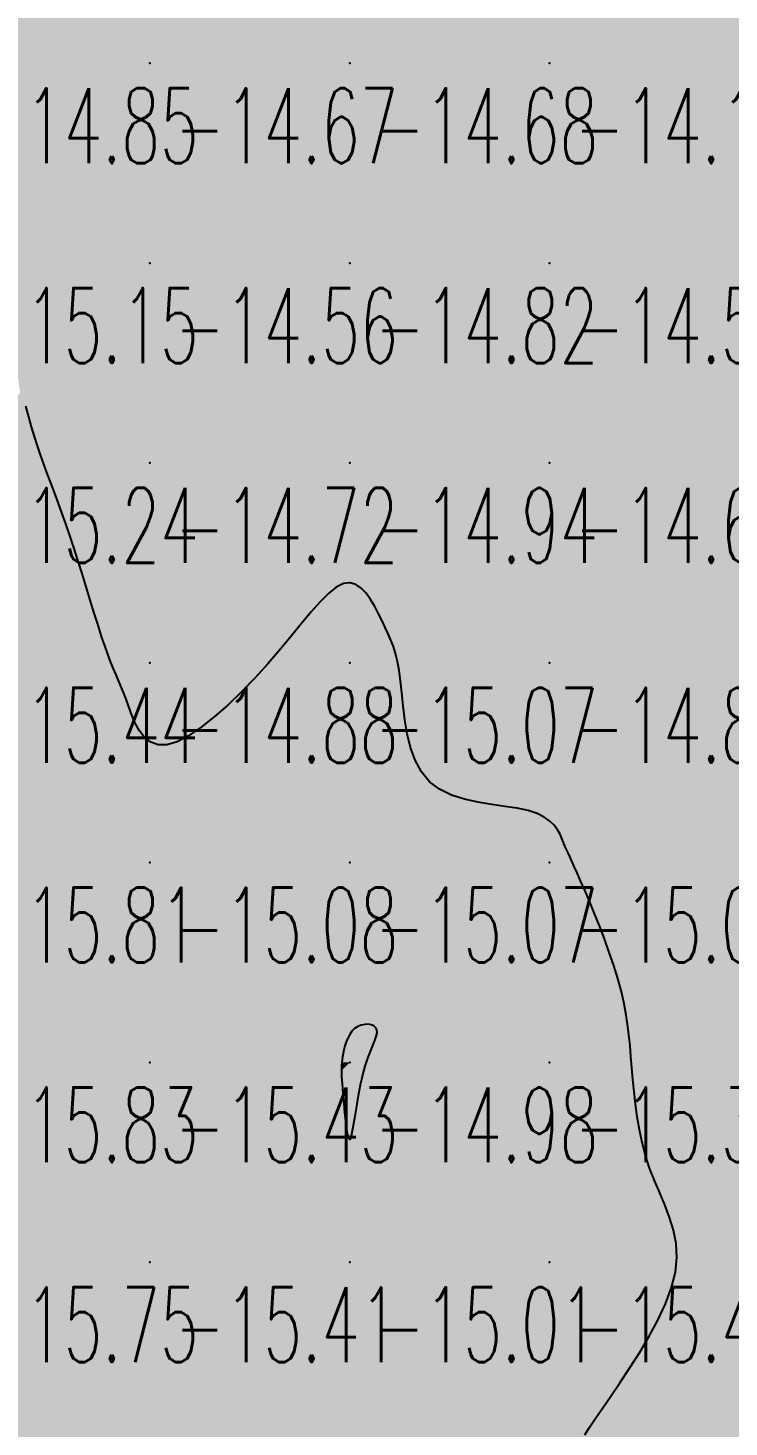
# Model space of a CAD drawing. Header units: millimetres. Extents: x 88261 to 90953, y 390274 to 392322.
# Drawn here: x 89734.1 to 89769.2, y 390839 to 390909 of the extents above; entities that cross this region are included whole.
import ezdxf
from ezdxf.enums import TextEntityAlignment as Align

# ---------------------------------------------------------------- set-up
doc = ezdxf.new("R2010")
doc.units = ezdxf.units.MM
doc.header["$LTSCALE"] = 25
for name, color, linetype in [('CN_04_00', 242, 'Continuous'), ('COTEAlt', 7, 'Continuous'), ('TN_COLORIAGE', 7, 'Continuous')]:
    doc.layers.add(name, color=color, linetype=linetype)
doc.styles.add('Simplex 1.0', font='Simplex.shx', dxfattribs={"width": 0.99, "height": 2.5})
doc.styles.get("Standard").update_dxf_attribs({"font": 'times.ttf'})

# ---------------------------------------------------------------- blocks, each defined once
blk = doc.blocks.new('COTE')
at = {"color": 0}
blk.add_point((0, 0), dxfattribs=at)
at = {"layer": 'COTEAlt'}
blk.add_attdef('ALT', text='', height=3.75, dxfattribs=at).set_placement((1.25, -1.25), align=Align.TOP_LEFT)

msp = doc.modelspace()

# ---------------------------------------------------------------- linework, layer by layer
at = {"layer": 'CN_04_00', "elevation": -15, "flags": 128}
msp.add_lwpolyline([(89762.017, 390838.608), (89762.277, 390838.996), (89762.577, 390839.443), (89762.923, 390839.956), (89763.32, 390840.543), (89763.77, 390841.205), (89764.255, 390841.931), (89764.749, 390842.705), (89765.231, 390843.511), (89765.677, 390844.334), (89766.061, 390845.157), (89766.363, 390845.966), (89766.556, 390846.743), (89766.626, 390847.478), (89766.587, 390848.174), (89766.46, 390848.839), (89766.266, 390849.479), (89766.028, 390850.103), (89765.767, 390850.718), (89765.504, 390851.332), (89765.261, 390851.951), (89765.056, 390852.582), (89764.888, 390853.222), (89764.751, 390853.865), (89764.642, 390854.507), (89764.555, 390855.144), (89764.485, 390855.769), (89764.427, 390856.379), (89764.378, 390856.968), (89764.33, 390857.534), (89764.281, 390858.082), (89764.225, 390858.621), (89764.157, 390859.158), (89764.072, 390859.7), (89763.966, 390860.257), (89763.833, 390860.835), (89763.669, 390861.443), (89763.471, 390862.084), (89763.246, 390862.747), (89763.003, 390863.417), (89762.749, 390864.078), (89762.494, 390864.716), (89762.247, 390865.314), (89762.016, 390865.859), (89761.81, 390866.333), (89761.636, 390866.727), (89761.49, 390867.05), (89761.369, 390867.315), (89761.266, 390867.536), (89761.179, 390867.725), (89761.1, 390867.898), (89761.027, 390868.067), (89760.953, 390868.246), (89760.874, 390868.444), (89760.777, 390868.659), (89760.652, 390868.881), (89760.487, 390869.104), (89760.268, 390869.32), (89759.985, 390869.52), (89759.626, 390869.697), (89759.178, 390869.844), (89758.636, 390869.957), (89758.021, 390870.051), (89757.357, 390870.145), (89756.672, 390870.258), (89755.991, 390870.41), (89755.342, 390870.62), (89754.75, 390870.906), (89754.242, 390871.288), (89753.837, 390871.778), (89753.526, 390872.359), (89753.295, 390873.004), (89753.129, 390873.69), (89753.011, 390874.391), (89752.926, 390875.083), (89752.861, 390875.739), (89752.798, 390876.337), (89752.726, 390876.855), (89752.641, 390877.304), (89752.545, 390877.697), (89752.435, 390878.049), (89752.313, 390878.374), (89752.179, 390878.686), (89752.031, 390879), (89751.87, 390879.331), (89751.696, 390879.686), (89751.506, 390880.05), (89751.299, 390880.402), (89751.073, 390880.718), (89750.825, 390880.978), (89750.554, 390881.16), (89750.257, 390881.24), (89749.933, 390881.199), (89749.579, 390881.019), (89749.195, 390880.713), (89748.777, 390880.297), (89748.325, 390879.789), (89747.838, 390879.206), (89747.313, 390878.566), (89746.749, 390877.885), (89746.145, 390877.182), (89745.501, 390876.474), (89744.831, 390875.781), (89744.149, 390875.125), (89743.47, 390874.527), (89742.81, 390874.008), (89742.184, 390873.588), (89741.607, 390873.289), (89741.094, 390873.131), (89740.656, 390873.129), (89740.288, 390873.262), (89739.982, 390873.505), (89739.727, 390873.829), (89739.516, 390874.21), (89739.339, 390874.619), (89739.187, 390875.03), (89739.052, 390875.417), (89738.924, 390875.759), (89738.801, 390876.066), (89738.679, 390876.353), (89738.556, 390876.636), (89738.43, 390876.932), (89738.297, 390877.256), (89738.155, 390877.624), (89738.001, 390878.053), (89737.833, 390878.553), (89737.653, 390879.115), (89737.463, 390879.725), (89737.265, 390880.37), (89737.062, 390881.035), (89736.855, 390881.705), (89736.647, 390882.368), (89736.441, 390883.009), (89736.238, 390883.616), (89736.038, 390884.192), (89735.843, 390884.739), (89735.653, 390885.261), (89735.467, 390885.763), (89735.287, 390886.248), (89735.112, 390886.719), (89734.943, 390887.182), (89734.78, 390887.639), (89734.623, 390888.098), (89734.472, 390888.565), (89734.325, 390889.045), (89734.183, 390889.546), (89734.045, 390890.075)], dxfattribs=at)
msp.add_lwpolyline([(89750.318, 390853.48), (89750.38, 390853.731), (89750.447, 390854.095), (89750.52, 390854.543), (89750.6, 390855.048), (89750.689, 390855.58), (89750.789, 390856.11), (89750.902, 390856.61), (89751.028, 390857.057), (89751.159, 390857.449), (89751.289, 390857.789), (89751.407, 390858.082), (89751.507, 390858.332), (89751.58, 390858.543), (89751.617, 390858.718), (89751.61, 390858.861), (89751.554, 390858.976), (89751.456, 390859.063), (89751.324, 390859.12), (89751.169, 390859.147), (89750.999, 390859.143), (89750.824, 390859.107), (89750.654, 390859.038), (89750.498, 390858.936), (89750.363, 390858.8), (89750.249, 390858.637), (89750.154, 390858.454), (89750.076, 390858.26), (89750.014, 390858.06), (89749.963, 390857.864), (89749.924, 390857.678), (89749.892, 390857.51), (89749.868, 390857.363), (89749.85, 390857.23), (89749.838, 390857.097), (89749.833, 390856.951), (89749.835, 390856.781), (89749.844, 390856.573), (89749.86, 390856.316), (89749.883, 390855.995), (89749.913, 390855.607), (89749.949, 390855.175), (89749.991, 390854.729), (89750.038, 390854.3), (89750.089, 390853.919), (89750.143, 390853.617), (89750.2, 390853.424), (89750.258, 390853.372), (89750.318, 390853.48)], close=True, dxfattribs=at)
at = {"layer": 'TN_COLORIAGE', "color": 231}
for points in [[(89730.249, 390917.239, -14.622), (89730.249, 390907.239, -14.622), (89740.249, 390917.239, -14.622)], [(89730.249, 390907.239, -14.622), (89740.249, 390907.239, -14.622), (89740.249, 390917.239, -14.622)], [(89740.249, 390917.239, -14.568), (89740.249, 390907.239, -14.568), (89750.249, 390917.239, -14.568)], [(89740.249, 390907.239, -14.568), (89750.249, 390907.239, -14.568), (89750.249, 390917.239, -14.568)], [(89750.249, 390907.239, -14), (89757.327, 390914.318, -14), (89750.249, 390917.239, -14), (89756.949, 390917.239, -14)], [(89770.249, 390917.239, -14), (89763.239, 390917.239, -14), (89760.249, 390907.239, -14), (89760.249, 390910.456, -14)], [(89760.249, 390907.239, -14.656), (89770.249, 390907.239, -14.656), (89770.249, 390917.239, -14.656)], [(89750.249, 390907.239, -14), (89757.327, 390914.318, -14), (89760.249, 390907.239, -14), (89760.249, 390910.456, -14)], [(89730.249, 390902.216, -14.67), (89733.413, 390900.403, -14.67), (89730.249, 390907.239, -14.67), (89740.249, 390907.239, -14.67)], [(89733.413, 390900.403, -14.556), (89732.807, 390897.239, -14.556), (89740.249, 390907.239, -14.556), (89740.249, 390897.239, -14.556)], [(89740.249, 390907.239, -14.678), (89740.249, 390897.239, -14.678), (89750.249, 390907.239, -14.678)], [(89740.249, 390897.239, -14.678), (89750.249, 390897.239, -14.678), (89750.249, 390907.239, -14.678)], [(89750.249, 390907.239, -14.133), (89750.249, 390897.239, -14.133), (89760.249, 390907.239, -14.133)], [(89750.249, 390897.239, -14.133), (89760.249, 390897.239, -14.133), (89760.249, 390907.239, -14.133)], [(89760.249, 390907.239, -14.502), (89760.249, 390897.239, -14.502), (89770.249, 390907.239, -14.502)], [(89760.249, 390897.239, -14.502), (89770.249, 390897.239, -14.502), (89770.249, 390907.239, -14.502)], [(89732.807, 390897.239, -14.556), (89733.75, 390890.74, -14.556), (89740.249, 390897.239, -14.556)], [(89734.876, 390887.239, -14.556), (89733.75, 390890.74, -14.556), (89740.249, 390887.239, -14.556), (89740.249, 390897.239, -14.556)], [(89740.249, 390897.239, -14.82), (89740.249, 390887.239, -14.82), (89750.249, 390897.239, -14.82)], [(89740.249, 390887.239, -14.82), (89750.249, 390887.239, -14.82), (89750.249, 390897.239, -14.82)], [(89750.249, 390897.239, -14.563), (89750.249, 390887.239, -14.563), (89760.249, 390897.239, -14.563)], [(89750.249, 390887.239, -14.563), (89760.249, 390887.239, -14.563), (89760.249, 390897.239, -14.563)], [(89760.249, 390897.239, -14.27), (89760.249, 390887.239, -14.27), (89770.249, 390897.239, -14.27)], [(89760.249, 390887.239, -14.27), (89770.249, 390887.239, -14.27), (89770.249, 390897.239, -14.27)], [(89734.876, 390887.239, -14.722), (89736.403, 390883.393, -14.722), (89740.249, 390887.239, -14.722)], [(89738.157, 390877.239, -14.722), (89736.403, 390883.393, -14.722), (89740.249, 390877.239, -14.722), (89740.249, 390887.239, -14.722)], [(89740.249, 390887.239, -14.945), (89740.249, 390877.239, -14.945), (89750.249, 390887.239, -14.945)], [(89750.249, 390882.738, -14.882), (89746.593, 390877.239, -14.882), (89750.249, 390887.239, -14.882), (89740.249, 390877.239, -14.882)], [(89750.249, 390882.738, -14.683), (89752.011, 390879.002, -14.683), (89750.249, 390887.239, -14.683), (89760.249, 390887.239, -14.683)], [(89752.927, 390877.239, -14.683), (89752.011, 390879.002, -14.683), (89760.249, 390877.239, -14.683), (89760.249, 390887.239, -14.683)], [(89760.249, 390887.239, -14.122), (89760.249, 390877.239, -14.122), (89770.249, 390887.239, -14.122)], [(89760.249, 390877.239, -14.122), (89770.249, 390877.239, -14.122), (89770.249, 390887.239, -14.122)], [(89738.157, 390877.239, -14.882), (89738.976, 390875.966, -14.882), (89740.249, 390877.239, -14.882)], [(89740.249, 390871.396, -14.882), (89738.976, 390875.966, -14.882), (89740.249, 390877.239, -14.882)], [(89746.593, 390877.239, -14.882), (89740.249, 390871.396, -14.882), (89740.249, 390877.239, -14.882)], [(89752.927, 390877.239, -14.815), (89753.069, 390870.06, -14.815), (89760.249, 390877.239, -14.815)], [(89753.069, 390870.06, -14.815), (89760.249, 390870.252, -14.815), (89760.249, 390877.239, -14.815)], [(89760.249, 390870.252, -14.024), (89761.005, 390867.996, -14.024), (89760.249, 390877.239, -14.024), (89770.249, 390877.239, -14.024)], [(89761.451, 390867.239, -14.024), (89761.005, 390867.996, -14.024), (89770.249, 390867.239, -14.024), (89770.249, 390877.239, -14.024)], [(89761.451, 390867.239, -14.415), (89764.054, 390861.044, -14.415), (89770.249, 390867.239, -14.415)], [(89764.349, 390857.239, -14.415), (89764.054, 390861.044, -14.415), (89770.249, 390857.239, -14.415), (89770.249, 390867.239, -14.415)], [(89750.249, 390859.305, -14.981), (89749.825, 390857.239, -14.981), (89750.249, 390857.239, -14.981)], [(89750.249, 390859.305, -14.981), (89752.165, 390859.156, -14.981), (89750.249, 390857.239, -14.981)], [(89752.165, 390859.156, -14.981), (89750.75, 390857.239, -14.981), (89750.249, 390857.239, -14.981)], [(89749.805, 390856.796, -14.981), (89749.825, 390857.239, -14.981), (89750.249, 390857.239, -14.981)], [(89750.249, 390851.549, -14.981), (89749.805, 390856.796, -14.981), (89750.249, 390857.239, -14.981)], [(89750.249, 390851.549, -14.981), (89750.75, 390857.239, -14.981), (89750.249, 390857.239, -14.981)], [(89764.349, 390857.239, -14.483), (89764.816, 390851.807, -14.483), (89770.249, 390857.239, -14.483)], [(89767.954, 390847.239, -14.483), (89764.816, 390851.807, -14.483), (89770.249, 390847.239, -14.483), (89770.249, 390857.239, -14.483)], [(89762.704, 390839.695, -14.575), (89761.15, 390837.239, -14.575), (89770.249, 390847.239, -14.575), (89770.249, 390837.239, -14.575)], [(89762.704, 390839.695, -14.871), (89767.954, 390847.239, -14.871), (89770.249, 390847.239, -14.871)]]:
    msp.add_solid(points, dxfattribs=at)
at = {"layer": 'TN_COLORIAGE', "color": 241}
for points in [[(89733.75, 390890.74, -15.239), (89734.876, 390887.239, -15.239), (89730.249, 390887.239, -15.239)], [(89730.249, 390877.239, -15), (89736.403, 390883.393, -15), (89730.249, 390887.239, -15), (89734.876, 390887.239, -15)], [(89736.403, 390883.393, -15.444), (89738.157, 390877.239, -15.444), (89730.249, 390877.239, -15.444)], [(89746.593, 390877.239, -15.068), (89750.249, 390882.738, -15.068), (89750.249, 390877.239, -15.068)], [(89752.011, 390879.002, -15.068), (89750.249, 390882.738, -15.068), (89750.249, 390877.239, -15.068)], [(89752.011, 390879.002, -15.068), (89752.927, 390877.239, -15.068), (89750.249, 390877.239, -15.068)], [(89730.249, 390867.239, -15), (89738.976, 390875.966, -15), (89730.249, 390877.239, -15), (89738.157, 390877.239, -15)], [(89740.249, 390867.239, -15), (89740.249, 390871.396, -15), (89750.249, 390877.239, -15), (89746.593, 390877.239, -15)], [(89740.249, 390867.239, -15.068), (89750.249, 390867.239, -15.068), (89750.249, 390877.239, -15.068)], [(89750.249, 390867.239, -15), (89753.069, 390870.06, -15), (89750.249, 390877.239, -15), (89752.927, 390877.239, -15)], [(89730.249, 390867.239, -15), (89738.976, 390875.966, -15), (89740.249, 390867.239, -15), (89740.249, 390871.396, -15)], [(89760.249, 390867.239, -15), (89760.249, 390870.252, -15), (89750.249, 390867.239, -15), (89753.069, 390870.06, -15)], [(89761.005, 390867.996, -15.08), (89760.249, 390870.252, -15.08), (89760.249, 390867.239, -15.08)], [(89761.005, 390867.996, -15.08), (89761.451, 390867.239, -15.08), (89760.249, 390867.239, -15.08)], [(89730.249, 390867.239, -15.084), (89730.249, 390857.239, -15.084), (89740.249, 390867.239, -15.084)], [(89730.249, 390857.239, -15.084), (89740.249, 390857.239, -15.084), (89740.249, 390867.239, -15.084)], [(89740.249, 390867.239, -15.073), (89740.249, 390857.239, -15.073), (89750.249, 390867.239, -15.073)], [(89740.249, 390857.239, -15), (89749.825, 390857.239, -15), (89750.249, 390867.239, -15), (89750.249, 390859.305, -15)], [(89760.249, 390867.239, -15), (89752.165, 390859.156, -15), (89750.249, 390867.239, -15), (89750.249, 390859.305, -15)], [(89760.249, 390857.239, -15), (89750.75, 390857.239, -15), (89760.249, 390867.239, -15), (89752.165, 390859.156, -15)], [(89760.249, 390857.239, -15), (89764.054, 390861.044, -15), (89760.249, 390867.239, -15), (89761.451, 390867.239, -15)], [(89764.054, 390861.044, -15.359), (89764.349, 390857.239, -15.359), (89760.249, 390857.239, -15.359)], [(89730.249, 390857.239, -15.428), (89730.249, 390847.239, -15.428), (89740.249, 390857.239, -15.428)], [(89730.249, 390847.239, -15.428), (89740.249, 390847.239, -15.428), (89740.249, 390857.239, -15.428)], [(89740.249, 390857.239, -15), (89749.825, 390857.239, -15), (89740.249, 390847.239, -15), (89749.805, 390856.796, -15)], [(89760.249, 390857.239, -15), (89750.75, 390857.239, -15), (89750.249, 390847.239, -15), (89750.249, 390851.549, -15)], [(89750.249, 390847.239, -15.359), (89760.249, 390847.239, -15.359), (89760.249, 390857.239, -15.359)], [(89760.249, 390847.239, -15), (89764.816, 390851.807, -15), (89760.249, 390857.239, -15), (89764.349, 390857.239, -15)], [(89740.249, 390847.239, -15), (89749.805, 390856.796, -15), (89750.249, 390847.239, -15), (89750.249, 390851.549, -15)], [(89764.816, 390851.807, -15.434), (89767.954, 390847.239, -15.434), (89760.249, 390847.239, -15.434)], [(89730.249, 390847.239, -15.408), (89730.249, 390837.239, -15.408), (89740.249, 390847.239, -15.408)], [(89730.249, 390837.239, -15.408), (89740.249, 390837.239, -15.408), (89740.249, 390847.239, -15.408)], [(89740.249, 390847.239, -15.014), (89740.249, 390837.239, -15.014), (89750.249, 390847.239, -15.014)], [(89740.249, 390837.239, -15.014), (89750.249, 390837.239, -15.014), (89750.249, 390847.239, -15.014)], [(89750.249, 390847.239, -15.434), (89750.249, 390837.239, -15.434), (89760.249, 390847.239, -15.434)], [(89750.249, 390837.239, -15.434), (89760.249, 390837.239, -15.434), (89760.249, 390847.239, -15.434)], [(89760.249, 390847.239, -15), (89767.954, 390847.239, -15), (89760.249, 390837.239, -15), (89762.704, 390839.695, -15)], [(89761.15, 390837.239, -15.042), (89762.704, 390839.695, -15.042), (89760.249, 390837.239, -15.042)]]:
    msp.add_solid(points, dxfattribs=at)

# ---------------------------------------------------------------- block references
at = {"layer": 'COTEAlt'}
ref = msp.add_blockref('COTE', (89730.249, 390907.239), dxfattribs=at)
ref.add_attrib('ALT', '-14.85', dxfattribs={"height": 3.75, "style": 'Simplex 1.0', "width": 0.6}).set_placement((89731.499, 390905.989), align=Align.TOP_LEFT)
ref = msp.add_blockref('COTE', (89740.249, 390907.239), dxfattribs=at)
ref.add_attrib('ALT', '-14.67', dxfattribs={"height": 3.75, "style": 'Simplex 1.0', "width": 0.6}).set_placement((89741.499, 390905.989), align=Align.TOP_LEFT)
ref = msp.add_blockref('COTE', (89750.249, 390907.239), dxfattribs=at)
ref.add_attrib('ALT', '-14.68', dxfattribs={"height": 3.75, "style": 'Simplex 1.0', "width": 0.6}).set_placement((89751.499, 390905.989), align=Align.TOP_LEFT)
ref = msp.add_blockref('COTE', (89760.249, 390907.239), dxfattribs=at)
ref.add_attrib('ALT', '-14.13', dxfattribs={"height": 3.75, "style": 'Simplex 1.0', "width": 0.6}).set_placement((89761.499, 390905.989), align=Align.TOP_LEFT)
ref = msp.add_blockref('COTE', (89730.249, 390897.239), dxfattribs=at)
ref.add_attrib('ALT', '-15.15', dxfattribs={"height": 3.75, "style": 'Simplex 1.0', "width": 0.6}).set_placement((89731.499, 390895.989), align=Align.TOP_LEFT)
ref = msp.add_blockref('COTE', (89740.249, 390897.239), dxfattribs=at)
ref.add_attrib('ALT', '-14.56', dxfattribs={"height": 3.75, "style": 'Simplex 1.0', "width": 0.6}).set_placement((89741.499, 390895.989), align=Align.TOP_LEFT)
ref = msp.add_blockref('COTE', (89750.249, 390897.239), dxfattribs=at)
ref.add_attrib('ALT', '-14.82', dxfattribs={"height": 3.75, "style": 'Simplex 1.0', "width": 0.6}).set_placement((89751.499, 390895.989), align=Align.TOP_LEFT)
ref = msp.add_blockref('COTE', (89760.249, 390897.239), dxfattribs=at)
ref.add_attrib('ALT', '-14.56', dxfattribs={"height": 3.75, "style": 'Simplex 1.0', "width": 0.6}).set_placement((89761.499, 390895.989), align=Align.TOP_LEFT)
ref = msp.add_blockref('COTE', (89730.249, 390887.239), dxfattribs=at)
ref.add_attrib('ALT', '-15.24', dxfattribs={"height": 3.75, "style": 'Simplex 1.0', "width": 0.6}).set_placement((89731.499, 390885.989), align=Align.TOP_LEFT)
ref = msp.add_blockref('COTE', (89740.249, 390887.239), dxfattribs=at)
ref.add_attrib('ALT', '-14.72', dxfattribs={"height": 3.75, "style": 'Simplex 1.0', "width": 0.6}).set_placement((89741.499, 390885.989), align=Align.TOP_LEFT)
ref = msp.add_blockref('COTE', (89750.249, 390887.239), dxfattribs=at)
ref.add_attrib('ALT', '-14.94', dxfattribs={"height": 3.75, "style": 'Simplex 1.0', "width": 0.6}).set_placement((89751.499, 390885.989), align=Align.TOP_LEFT)
ref = msp.add_blockref('COTE', (89760.249, 390887.239), dxfattribs=at)
ref.add_attrib('ALT', '-14.68', dxfattribs={"height": 3.75, "style": 'Simplex 1.0', "width": 0.6}).set_placement((89761.499, 390885.989), align=Align.TOP_LEFT)
ref = msp.add_blockref('COTE', (89730.249, 390877.239), dxfattribs=at)
ref.add_attrib('ALT', '-15.44', dxfattribs={"height": 3.75, "style": 'Simplex 1.0', "width": 0.6}).set_placement((89731.499, 390875.989), align=Align.TOP_LEFT)
ref = msp.add_blockref('COTE', (89740.249, 390877.239), dxfattribs=at)
ref.add_attrib('ALT', '-14.88', dxfattribs={"height": 3.75, "style": 'Simplex 1.0', "width": 0.6}).set_placement((89741.499, 390875.989), align=Align.TOP_LEFT)
ref = msp.add_blockref('COTE', (89750.249, 390877.239), dxfattribs=at)
ref.add_attrib('ALT', '-15.07', dxfattribs={"height": 3.75, "style": 'Simplex 1.0', "width": 0.6}).set_placement((89751.499, 390875.989), align=Align.TOP_LEFT)
ref = msp.add_blockref('COTE', (89760.249, 390877.239), dxfattribs=at)
ref.add_attrib('ALT', '-14.81', dxfattribs={"height": 3.75, "style": 'Simplex 1.0', "width": 0.6}).set_placement((89761.499, 390875.989), align=Align.TOP_LEFT)
ref = msp.add_blockref('COTE', (89730.249, 390867.239), dxfattribs=at)
ref.add_attrib('ALT', '-15.81', dxfattribs={"height": 3.75, "style": 'Simplex 1.0', "width": 0.6}).set_placement((89731.499, 390865.989), align=Align.TOP_LEFT)
ref = msp.add_blockref('COTE', (89740.249, 390867.239), dxfattribs=at)
ref.add_attrib('ALT', '-15.08', dxfattribs={"height": 3.75, "style": 'Simplex 1.0', "width": 0.6}).set_placement((89741.499, 390865.989), align=Align.TOP_LEFT)
ref = msp.add_blockref('COTE', (89750.249, 390867.239), dxfattribs=at)
ref.add_attrib('ALT', '-15.07', dxfattribs={"height": 3.75, "style": 'Simplex 1.0', "width": 0.6}).set_placement((89751.499, 390865.989), align=Align.TOP_LEFT)
ref = msp.add_blockref('COTE', (89760.249, 390867.239), dxfattribs=at)
ref.add_attrib('ALT', '-15.08', dxfattribs={"height": 3.75, "style": 'Simplex 1.0', "width": 0.6}).set_placement((89761.499, 390865.989), align=Align.TOP_LEFT)
ref = msp.add_blockref('COTE', (89730.249, 390857.239), dxfattribs=at)
ref.add_attrib('ALT', '-15.83', dxfattribs={"height": 3.75, "style": 'Simplex 1.0', "width": 0.6}).set_placement((89731.499, 390855.989), align=Align.TOP_LEFT)
ref = msp.add_blockref('COTE', (89740.249, 390857.239), dxfattribs=at)
ref.add_attrib('ALT', '-15.43', dxfattribs={"height": 3.75, "style": 'Simplex 1.0', "width": 0.6}).set_placement((89741.499, 390855.989), align=Align.TOP_LEFT)
ref = msp.add_blockref('COTE', (89750.249, 390857.239), dxfattribs=at)
ref.add_attrib('ALT', '-14.98', dxfattribs={"height": 3.75, "style": 'Simplex 1.0', "width": 0.6}).set_placement((89751.499, 390855.989), align=Align.TOP_LEFT)
ref = msp.add_blockref('COTE', (89760.249, 390857.239), dxfattribs=at)
ref.add_attrib('ALT', '-15.36', dxfattribs={"height": 3.75, "style": 'Simplex 1.0', "width": 0.6}).set_placement((89761.499, 390855.989), align=Align.TOP_LEFT)
ref = msp.add_blockref('COTE', (89730.249, 390847.239), dxfattribs=at)
ref.add_attrib('ALT', '-15.75', dxfattribs={"height": 3.75, "style": 'Simplex 1.0', "width": 0.6}).set_placement((89731.499, 390845.989), align=Align.TOP_LEFT)
ref = msp.add_blockref('COTE', (89740.249, 390847.239), dxfattribs=at)
ref.add_attrib('ALT', '-15.41', dxfattribs={"height": 3.75, "style": 'Simplex 1.0', "width": 0.6}).set_placement((89741.499, 390845.989), align=Align.TOP_LEFT)
ref = msp.add_blockref('COTE', (89750.249, 390847.239), dxfattribs=at)
ref.add_attrib('ALT', '-15.01', dxfattribs={"height": 3.75, "style": 'Simplex 1.0', "width": 0.6}).set_placement((89751.499, 390845.989), align=Align.TOP_LEFT)
ref = msp.add_blockref('COTE', (89760.249, 390847.239), dxfattribs=at)
ref.add_attrib('ALT', '-15.43', dxfattribs={"height": 3.75, "style": 'Simplex 1.0', "width": 0.6}).set_placement((89761.499, 390845.989), align=Align.TOP_LEFT)

doc.saveas('drawing.dxf')
